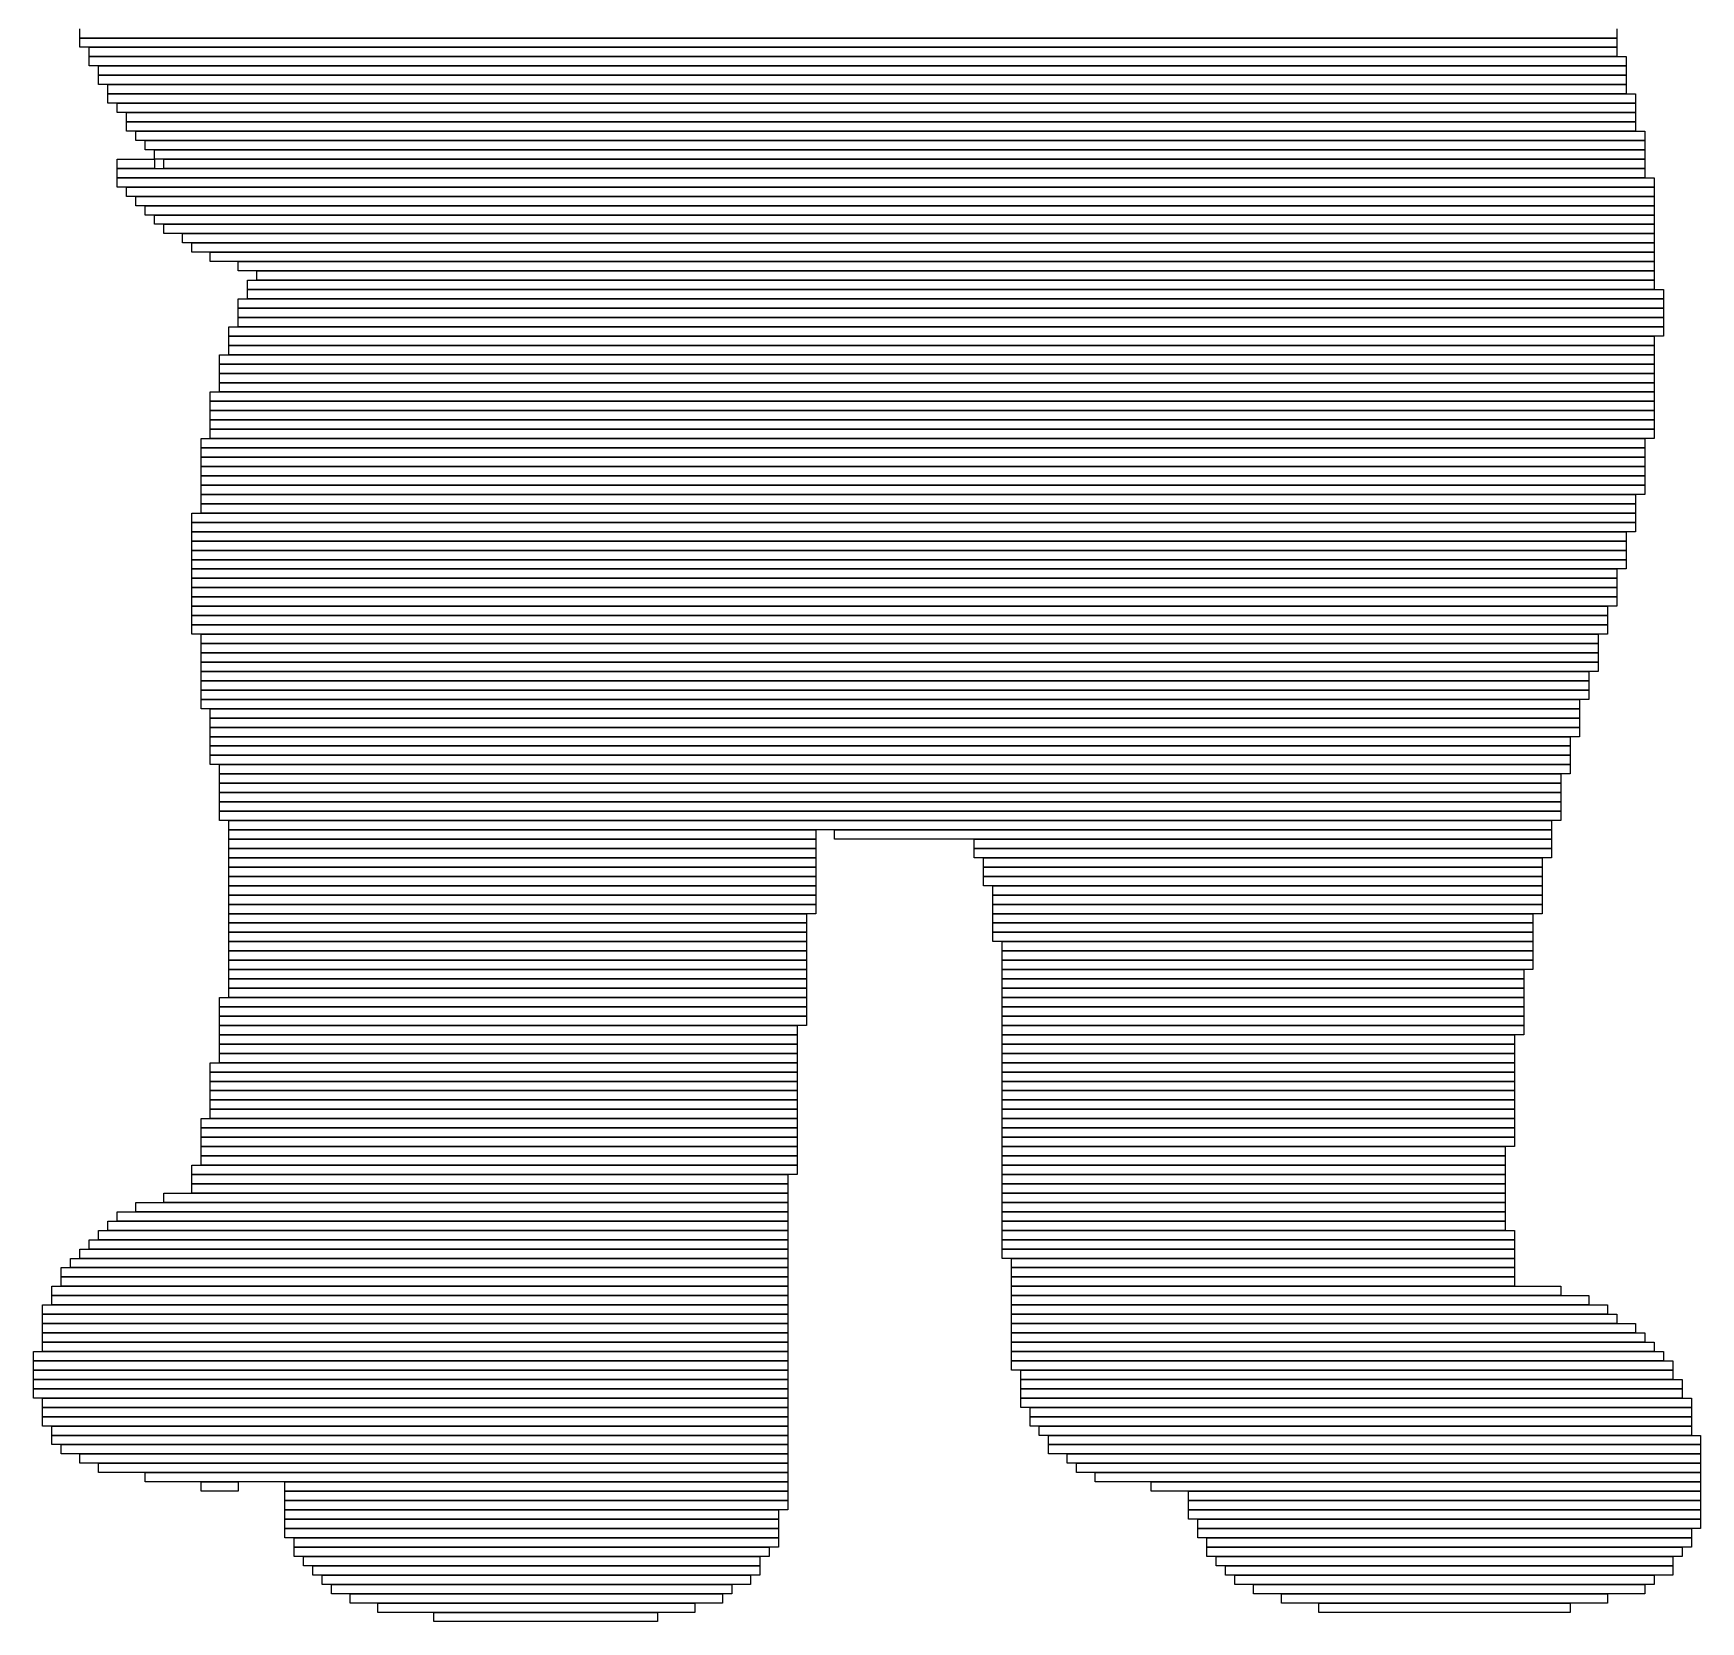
# Model space of a CAD drawing. Extents: x 382 to 641, y 317 to 707.
# Drawn here: x 403 to 582, y 317 to 487.5 of the extents above; entities that cross this region are included whole.
import ezdxf

# ---------------------------------------------------------------- set-up
doc = ezdxf.new("R2010")
doc.units = 0

msp = doc.modelspace()

# ---------------------------------------------------------------- linework, layer by layer
for p, q in [((408, 487), (408, 488)), ((573, 487), (408, 487)), ((408, 487), (573, 487)), ((408, 486), (408, 487)), ((573, 488), (573, 487)), ((573, 487), (573, 486)), ((573, 486), (408, 486)), ((409, 486), (573, 486)), ((409, 485), (409, 486)), ((573, 486), (573, 485)), ((573, 485), (409, 485)), ((409, 485), (574, 485)), ((409, 484), (409, 485)), ((574, 484), (409, 484)), ((410, 484), (574, 484)), ((410, 483), (410, 484)), ((574, 485), (574, 484)), ((574, 484), (574, 483)), ((574, 483), (410, 483)), ((410, 483), (574, 483)), ((410, 482), (410, 483)), ((574, 482), (410, 482)), ((411, 482), (574, 482)), ((411, 481), (411, 482)), ((574, 483), (574, 482)), ((574, 482), (574, 481)), ((574, 481), (411, 481)), ((411, 481), (575, 481)), ((411, 480), (411, 481)), ((575, 480), (411, 480)), ((412, 480), (575, 480)), ((412, 479), (412, 480)), ((575, 481), (575, 480)), ((575, 480), (575, 479)), ((575, 479), (412, 479)), ((413, 479), (575, 479)), ((413, 478), (413, 479)), ((575, 478), (413, 478)), ((413, 478), (575, 478)), ((413, 477), (413, 478)), ((575, 479), (575, 478)), ((575, 478), (575, 477)), ((575, 477), (413, 477)), ((414, 477), (576, 477)), ((414, 476), (414, 477)), ((576, 477), (576, 476)), ((576, 476), (414, 476)), ((415, 476), (576, 476)), ((415, 475), (415, 476)), ((576, 475), (415, 475)), ((416, 475), (576, 475)), ((416, 474), (416, 475)), ((576, 476), (576, 475)), ((576, 475), (576, 474)), ((412, 474), (416, 474)), ((412, 473), (412, 474)), ((416, 473), (412, 473)), ((412, 473), (576, 473)), ((412, 472), (412, 473)), ((576, 474), (416, 474)), ((416, 474), (416, 473)), ((417, 474), (576, 474)), ((417, 473), (417, 474)), ((576, 473), (417, 473)), ((576, 474), (576, 473)), ((576, 473), (576, 472)), ((576, 472), (412, 472)), ((412, 472), (577, 472)), ((412, 471), (412, 472)), ((577, 471), (412, 471)), ((413, 471), (577, 471)), ((413, 470), (413, 471)), ((577, 472), (577, 471)), ((577, 471), (577, 470)), ((577, 470), (413, 470)), ((414, 470), (577, 470)), ((414, 469), (414, 470)), ((577, 469), (414, 469)), ((415, 469), (577, 469)), ((415, 468), (415, 469)), ((577, 470), (577, 469)), ((577, 469), (577, 468)), ((577, 468), (415, 468)), ((416, 468), (577, 468)), ((416, 467), (416, 468)), ((577, 468), (577, 467)), ((577, 467), (416, 467)), ((417, 467), (577, 467)), ((417, 466), (417, 467)), ((577, 466), (417, 466)), ((419, 466), (577, 466)), ((419, 465), (419, 466)), ((577, 467), (577, 466)), ((577, 466), (577, 465)), ((577, 465), (419, 465)), ((420, 465), (577, 465)), ((420, 464), (420, 465)), ((577, 464), (420, 464)), ((422, 464), (577, 464)), ((422, 463), (422, 464)), ((577, 465), (577, 464)), ((577, 464), (577, 463)), ((577, 463), (422, 463)), ((425, 463), (577, 463)), ((425, 462), (425, 463)), ((577, 462), (425, 462)), ((427, 462), (577, 462)), ((427, 461), (427, 462)), ((577, 463), (577, 462)), ((577, 462), (577, 461)), ((426, 461), (577, 461)), ((426, 460), (426, 461)), ((577, 461), (427, 461)), ((577, 461), (577, 460)), ((425, 459), (578, 459)), ((425, 458), (425, 459)), ((577, 460), (426, 460)), ((426, 460), (578, 460)), ((426, 459), (426, 460)), ((578, 459), (426, 459)), ((578, 460), (578, 459)), ((578, 459), (578, 458)), ((578, 458), (425, 458)), ((425, 458), (578, 458)), ((425, 457), (425, 458)), ((578, 457), (425, 457)), ((425, 457), (578, 457)), ((425, 456), (425, 457)), ((578, 458), (578, 457)), ((578, 457), (578, 456)), ((424, 456), (578, 456)), ((424, 455), (424, 456)), ((578, 455), (424, 455)), ((424, 455), (577, 455)), ((424, 454), (424, 455)), ((578, 456), (425, 456)), ((577, 455), (577, 454)), ((578, 456), (578, 455)), ((423, 453), (577, 453)), ((423, 452), (423, 453)), ((577, 454), (424, 454)), ((424, 454), (577, 454)), ((424, 453), (424, 454)), ((577, 453), (424, 453)), ((577, 454), (577, 453)), ((577, 453), (577, 452)), ((577, 452), (423, 452)), ((423, 452), (577, 452)), ((423, 451), (423, 452)), ((577, 452), (577, 451)), ((577, 451), (423, 451)), ((423, 451), (577, 451)), ((423, 450), (423, 451)), ((577, 450), (423, 450)), ((423, 450), (577, 450)), ((423, 449), (423, 450)), ((577, 451), (577, 450)), ((577, 450), (577, 449)), ((422, 449), (577, 449)), ((422, 448), (422, 449)), ((577, 448), (422, 448)), ((422, 448), (577, 448)), ((422, 447), (422, 448)), ((577, 449), (423, 449)), ((577, 449), (577, 448)), ((577, 448), (577, 447)), ((577, 447), (422, 447)), ((422, 447), (577, 447)), ((422, 446), (422, 447)), ((577, 446), (422, 446)), ((422, 446), (577, 446)), ((422, 445), (422, 446)), ((577, 447), (577, 446)), ((577, 446), (577, 445)), ((421, 444), (576, 444)), ((421, 443), (421, 444)), ((577, 445), (422, 445)), ((422, 445), (577, 445)), ((422, 444), (422, 445)), ((577, 444), (422, 444)), ((576, 444), (576, 443)), ((577, 445), (577, 444)), ((576, 443), (421, 443)), ((421, 443), (576, 443)), ((421, 442), (421, 443)), ((576, 443), (576, 442)), ((576, 442), (421, 442)), ((421, 442), (576, 442)), ((421, 441), (421, 442)), ((576, 441), (421, 441)), ((421, 441), (576, 441)), ((421, 440), (421, 441)), ((576, 442), (576, 441)), ((576, 441), (576, 440)), ((576, 440), (421, 440)), ((421, 440), (576, 440)), ((421, 439), (421, 440)), ((576, 439), (421, 439)), ((421, 439), (576, 439)), ((421, 438), (421, 439)), ((576, 440), (576, 439)), ((576, 439), (576, 438)), ((576, 438), (421, 438)), ((421, 438), (575, 438)), ((421, 437), (421, 438)), ((575, 437), (421, 437)), ((421, 437), (575, 437)), ((421, 436), (421, 437)), ((575, 438), (575, 437)), ((575, 437), (575, 436)), ((420, 436), (575, 436)), ((420, 435), (420, 436)), ((575, 435), (420, 435)), ((420, 435), (575, 435)), ((420, 434), (420, 435)), ((575, 436), (421, 436)), ((575, 436), (575, 435)), ((575, 435), (575, 434)), ((575, 434), (420, 434)), ((420, 434), (574, 434)), ((420, 433), (420, 434)), ((574, 434), (574, 433)), ((574, 433), (420, 433)), ((420, 433), (574, 433)), ((420, 432), (420, 433)), ((574, 432), (420, 432)), ((420, 432), (574, 432)), ((420, 431), (420, 432)), ((574, 433), (574, 432)), ((574, 432), (574, 431)), ((574, 431), (420, 431)), ((420, 431), (574, 431)), ((420, 430), (420, 431)), ((574, 430), (420, 430)), ((420, 430), (573, 430)), ((420, 429), (420, 430)), ((573, 430), (573, 429)), ((574, 431), (574, 430)), ((573, 429), (420, 429)), ((420, 429), (573, 429)), ((420, 428), (420, 429)), ((573, 428), (420, 428)), ((420, 428), (573, 428)), ((420, 427), (420, 428)), ((573, 429), (573, 428)), ((573, 428), (573, 427)), ((573, 427), (420, 427)), ((420, 427), (573, 427)), ((420, 426), (420, 427)), ((573, 427), (573, 426)), ((573, 426), (420, 426)), ((420, 426), (572, 426)), ((420, 425), (420, 426)), ((572, 425), (420, 425)), ((420, 425), (572, 425)), ((420, 424), (420, 425)), ((572, 426), (572, 425)), ((572, 425), (572, 424)), ((572, 424), (420, 424)), ((420, 424), (572, 424)), ((420, 423), (420, 424)), ((572, 423), (420, 423)), ((421, 423), (571, 423)), ((421, 422), (421, 423)), ((571, 423), (571, 422)), ((572, 424), (572, 423)), ((571, 422), (421, 422)), ((421, 422), (571, 422)), ((421, 421), (421, 422)), ((571, 421), (421, 421)), ((421, 421), (571, 421)), ((421, 420), (421, 421)), ((571, 422), (571, 421)), ((571, 421), (571, 420)), ((571, 420), (421, 420)), ((421, 420), (571, 420)), ((421, 419), (421, 420)), ((571, 419), (421, 419)), ((421, 419), (570, 419)), ((421, 418), (421, 419)), ((570, 419), (570, 418)), ((571, 420), (571, 419)), ((570, 418), (421, 418)), ((421, 418), (570, 418)), ((421, 417), (421, 418)), ((570, 418), (570, 417)), ((570, 417), (421, 417)), ((421, 417), (570, 417)), ((421, 416), (421, 417)), ((570, 416), (421, 416)), ((421, 416), (569, 416)), ((421, 415), (421, 416)), ((569, 416), (569, 415)), ((570, 417), (570, 416)), ((569, 415), (421, 415)), ((422, 415), (569, 415)), ((422, 414), (422, 415)), ((569, 414), (422, 414)), ((422, 414), (569, 414)), ((422, 413), (422, 414)), ((569, 415), (569, 414)), ((569, 414), (569, 413)), ((569, 413), (422, 413)), ((422, 413), (569, 413)), ((422, 412), (422, 413)), ((569, 412), (422, 412)), ((422, 412), (568, 412)), ((422, 411), (422, 412)), ((568, 412), (568, 411)), ((569, 413), (569, 412)), ((568, 411), (422, 411)), ((422, 411), (568, 411)), ((422, 410), (422, 411)), ((568, 410), (422, 410)), ((422, 410), (568, 410)), ((422, 409), (422, 410)), ((568, 411), (568, 410)), ((568, 410), (568, 409)), ((568, 409), (422, 409)), ((423, 409), (568, 409)), ((423, 408), (423, 409)), ((568, 409), (568, 408)), ((568, 408), (423, 408)), ((423, 408), (567, 408)), ((423, 407), (423, 408)), ((567, 407), (423, 407)), ((423, 407), (567, 407)), ((423, 406), (423, 407)), ((567, 408), (567, 407)), ((567, 407), (567, 406)), ((567, 406), (423, 406)), ((423, 406), (567, 406)), ((423, 405), (423, 406)), ((567, 405), (423, 405)), ((423, 405), (567, 405)), ((423, 404), (423, 405)), ((567, 406), (567, 405)), ((567, 405), (567, 404)), ((567, 404), (423, 404)), ((423, 404), (567, 404)), ((423, 403), (423, 404)), ((567, 403), (423, 403)), ((424, 403), (566, 403)), ((424, 402), (424, 403)), ((566, 403), (566, 402)), ((567, 404), (567, 403)), ((566, 402), (424, 402)), ((424, 402), (487, 402)), ((424, 401), (424, 402)), ((487, 401), (424, 401)), ((424, 401), (487, 401)), ((424, 400), (424, 401)), ((487, 402), (487, 401)), ((487, 401), (487, 400)), ((489, 402), (566, 402)), ((489, 401), (489, 402)), ((566, 401), (489, 401)), ((504, 401), (566, 401)), ((504, 400), (504, 401)), ((566, 402), (566, 401)), ((566, 401), (566, 400)), ((487, 400), (424, 400)), ((424, 400), (487, 400)), ((424, 399), (424, 400)), ((487, 400), (487, 399)), ((566, 400), (504, 400)), ((504, 400), (566, 400)), ((504, 399), (504, 400)), ((566, 400), (566, 399)), ((487, 399), (424, 399)), ((424, 399), (487, 399)), ((424, 398), (424, 399)), ((487, 398), (424, 398)), ((424, 398), (487, 398)), ((424, 397), (424, 398)), ((487, 399), (487, 398)), ((487, 398), (487, 397)), ((566, 399), (504, 399)), ((505, 399), (565, 399)), ((505, 398), (505, 399)), ((565, 398), (505, 398)), ((505, 398), (565, 398)), ((505, 397), (505, 398)), ((565, 399), (565, 398)), ((565, 398), (565, 397)), ((487, 397), (424, 397)), ((424, 397), (487, 397)), ((424, 396), (424, 397)), ((487, 396), (424, 396)), ((424, 396), (487, 396)), ((424, 395), (424, 396)), ((487, 397), (487, 396)), ((487, 396), (487, 395)), ((565, 397), (505, 397)), ((505, 397), (565, 397)), ((505, 396), (505, 397)), ((565, 396), (505, 396)), ((506, 396), (565, 396)), ((506, 395), (506, 396)), ((565, 397), (565, 396)), ((565, 396), (565, 395)), ((487, 395), (424, 395)), ((424, 395), (487, 395)), ((424, 394), (424, 395)), ((487, 394), (424, 394)), ((424, 394), (487, 394)), ((424, 393), (424, 394)), ((487, 395), (487, 394)), ((487, 394), (487, 393)), ((565, 395), (506, 395)), ((506, 395), (565, 395)), ((506, 394), (506, 395)), ((565, 394), (506, 394)), ((506, 394), (565, 394)), ((506, 393), (506, 394)), ((565, 395), (565, 394)), ((565, 394), (565, 393)), ((487, 393), (424, 393)), ((424, 393), (486, 393)), ((424, 392), (424, 393)), ((486, 393), (486, 392)), ((565, 393), (506, 393)), ((506, 393), (564, 393)), ((506, 392), (506, 393)), ((564, 393), (564, 392)), ((486, 392), (424, 392)), ((424, 392), (486, 392)), ((424, 391), (424, 392)), ((486, 391), (424, 391)), ((424, 391), (486, 391)), ((424, 390), (424, 391)), ((486, 392), (486, 391)), ((486, 391), (486, 390)), ((564, 392), (506, 392)), ((506, 392), (564, 392)), ((506, 391), (506, 392)), ((564, 391), (506, 391)), ((506, 391), (564, 391)), ((506, 390), (506, 391)), ((564, 392), (564, 391)), ((564, 391), (564, 390)), ((486, 390), (424, 390)), ((424, 390), (486, 390)), ((424, 389), (424, 390)), ((486, 389), (424, 389)), ((424, 389), (486, 389)), ((424, 388), (424, 389)), ((486, 390), (486, 389)), ((486, 389), (486, 388)), ((564, 390), (506, 390)), ((507, 390), (564, 390)), ((507, 389), (507, 390)), ((564, 389), (507, 389)), ((507, 389), (564, 389)), ((507, 388), (507, 389)), ((564, 390), (564, 389)), ((564, 389), (564, 388)), ((486, 388), (424, 388)), ((424, 388), (486, 388)), ((424, 387), (424, 388)), ((486, 387), (424, 387)), ((424, 387), (486, 387)), ((424, 386), (424, 387)), ((486, 388), (486, 387)), ((486, 387), (486, 386)), ((564, 388), (507, 388)), ((507, 388), (564, 388)), ((507, 387), (507, 388)), ((564, 387), (507, 387)), ((507, 387), (563, 387)), ((507, 386), (507, 387)), ((563, 387), (563, 386)), ((564, 388), (564, 387)), ((486, 386), (424, 386)), ((424, 386), (486, 386)), ((424, 385), (424, 386)), ((486, 385), (424, 385)), ((424, 385), (486, 385)), ((424, 384), (424, 385)), ((486, 386), (486, 385)), ((486, 385), (486, 384)), ((563, 386), (507, 386)), ((507, 386), (563, 386)), ((507, 385), (507, 386)), ((563, 385), (507, 385)), ((507, 385), (563, 385)), ((507, 384), (507, 385)), ((563, 386), (563, 385)), ((563, 385), (563, 384)), ((423, 384), (486, 384)), ((423, 383), (423, 384)), ((486, 384), (424, 384)), ((486, 384), (486, 383)), ((563, 384), (507, 384)), ((507, 384), (563, 384)), ((507, 383), (507, 384)), ((563, 384), (563, 383)), ((486, 383), (423, 383)), ((423, 383), (486, 383)), ((423, 382), (423, 383)), ((486, 382), (423, 382)), ((423, 382), (486, 382)), ((423, 381), (423, 382)), ((486, 383), (486, 382)), ((486, 382), (486, 381)), ((563, 383), (507, 383)), ((507, 383), (563, 383)), ((507, 382), (507, 383)), ((563, 382), (507, 382)), ((507, 382), (563, 382)), ((507, 381), (507, 382)), ((563, 383), (563, 382)), ((563, 382), (563, 381)), ((486, 381), (423, 381)), ((423, 381), (485, 381)), ((423, 380), (423, 381)), ((485, 380), (423, 380)), ((423, 380), (485, 380)), ((423, 379), (423, 380)), ((485, 381), (485, 380)), ((485, 380), (485, 379)), ((563, 381), (507, 381)), ((507, 381), (563, 381)), ((507, 380), (507, 381)), ((563, 380), (507, 380)), ((507, 380), (562, 380)), ((507, 379), (507, 380)), ((562, 380), (562, 379)), ((563, 381), (563, 380)), ((485, 379), (423, 379)), ((423, 379), (485, 379)), ((423, 378), (423, 379)), ((485, 378), (423, 378)), ((423, 378), (485, 378)), ((423, 377), (423, 378)), ((485, 379), (485, 378)), ((485, 378), (485, 377)), ((562, 379), (507, 379)), ((507, 379), (562, 379)), ((507, 378), (507, 379)), ((562, 378), (507, 378)), ((507, 378), (562, 378)), ((507, 377), (507, 378)), ((562, 379), (562, 378)), ((562, 378), (562, 377)), ((422, 377), (485, 377)), ((422, 376), (422, 377)), ((485, 376), (422, 376)), ((422, 376), (485, 376)), ((422, 375), (422, 376)), ((485, 377), (423, 377)), ((485, 377), (485, 376)), ((485, 376), (485, 375)), ((562, 377), (507, 377)), ((507, 377), (562, 377)), ((507, 376), (507, 377)), ((562, 376), (507, 376)), ((507, 376), (562, 376)), ((507, 375), (507, 376)), ((562, 377), (562, 376)), ((562, 376), (562, 375)), ((485, 375), (422, 375)), ((422, 375), (485, 375)), ((422, 374), (422, 375)), ((485, 375), (485, 374)), ((562, 375), (507, 375)), ((507, 375), (562, 375)), ((507, 374), (507, 375)), ((562, 375), (562, 374)), ((485, 374), (422, 374)), ((422, 374), (485, 374)), ((422, 373), (422, 374)), ((485, 373), (422, 373)), ((422, 373), (485, 373)), ((422, 372), (422, 373)), ((485, 374), (485, 373)), ((485, 373), (485, 372)), ((562, 374), (507, 374)), ((507, 374), (562, 374)), ((507, 373), (507, 374)), ((562, 373), (507, 373)), ((507, 373), (562, 373)), ((507, 372), (507, 373)), ((562, 374), (562, 373)), ((562, 373), (562, 372)), ((421, 371), (485, 371)), ((421, 370), (421, 371)), ((485, 372), (422, 372)), ((422, 372), (485, 372)), ((422, 371), (422, 372)), ((485, 371), (422, 371)), ((485, 372), (485, 371)), ((485, 371), (485, 370)), ((562, 372), (507, 372)), ((507, 372), (562, 372)), ((507, 371), (507, 372)), ((562, 371), (507, 371)), ((507, 371), (562, 371)), ((507, 370), (507, 371)), ((562, 372), (562, 371)), ((562, 371), (562, 370)), ((485, 370), (421, 370)), ((421, 370), (485, 370)), ((421, 369), (421, 370)), ((485, 369), (421, 369)), ((421, 369), (485, 369)), ((421, 368), (421, 369)), ((485, 370), (485, 369)), ((485, 369), (485, 368)), ((562, 370), (507, 370)), ((507, 370), (562, 370)), ((507, 369), (507, 370)), ((562, 369), (507, 369)), ((507, 369), (562, 369)), ((507, 368), (507, 369)), ((562, 370), (562, 369)), ((562, 369), (562, 368)), ((485, 368), (421, 368)), ((421, 368), (485, 368)), ((421, 367), (421, 368)), ((485, 367), (421, 367)), ((421, 367), (485, 367)), ((421, 366), (421, 367)), ((485, 368), (485, 367)), ((485, 367), (485, 366)), ((562, 368), (507, 368)), ((507, 368), (561, 368)), ((507, 367), (507, 368)), ((561, 367), (507, 367)), ((507, 367), (561, 367)), ((507, 366), (507, 367)), ((561, 368), (561, 367)), ((561, 367), (561, 366)), ((420, 366), (485, 366)), ((420, 365), (420, 366)), ((485, 366), (421, 366)), ((485, 366), (485, 365)), ((561, 366), (507, 366)), ((507, 366), (561, 366)), ((507, 365), (507, 366)), ((561, 366), (561, 365)), ((485, 365), (420, 365)), ((420, 365), (484, 365)), ((420, 364), (420, 365)), ((484, 364), (420, 364)), ((420, 364), (484, 364)), ((420, 363), (420, 364)), ((484, 365), (484, 364)), ((484, 364), (484, 363)), ((561, 365), (507, 365)), ((507, 365), (561, 365)), ((507, 364), (507, 365)), ((561, 364), (507, 364)), ((507, 364), (561, 364)), ((507, 363), (507, 364)), ((561, 365), (561, 364)), ((561, 364), (561, 363)), ((414, 362), (484, 362)), ((414, 361), (414, 362)), ((417, 363), (484, 363)), ((417, 362), (417, 363)), ((484, 362), (417, 362)), ((484, 363), (420, 363)), ((484, 363), (484, 362)), ((484, 362), (484, 361)), ((561, 363), (507, 363)), ((507, 363), (561, 363)), ((507, 362), (507, 363)), ((561, 362), (507, 362)), ((507, 362), (561, 362)), ((507, 361), (507, 362)), ((561, 363), (561, 362)), ((561, 362), (561, 361)), ((411, 360), (484, 360)), ((411, 359), (411, 360)), ((412, 361), (484, 361)), ((412, 360), (412, 361)), ((484, 360), (412, 360)), ((484, 361), (414, 361)), ((484, 361), (484, 360)), ((484, 360), (484, 359)), ((561, 361), (507, 361)), ((507, 361), (561, 361)), ((507, 360), (507, 361)), ((561, 360), (507, 360)), ((507, 360), (561, 360)), ((507, 359), (507, 360)), ((561, 361), (561, 360)), ((561, 360), (561, 359)), ((409, 358), (484, 358)), ((409, 357), (409, 358)), ((410, 359), (484, 359)), ((410, 358), (410, 359)), ((484, 358), (410, 358)), ((484, 359), (411, 359)), ((484, 359), (484, 358)), ((484, 358), (484, 357)), ((561, 359), (507, 359)), ((507, 359), (562, 359)), ((507, 358), (507, 359)), ((562, 358), (507, 358)), ((507, 358), (562, 358)), ((507, 357), (507, 358)), ((562, 359), (562, 358)), ((562, 358), (562, 357)), ((408, 357), (484, 357)), ((408, 356), (408, 357)), ((484, 357), (409, 357)), ((484, 357), (484, 356)), ((562, 357), (507, 357)), ((507, 357), (562, 357)), ((507, 356), (507, 357)), ((562, 357), (562, 356)), ((406, 355), (484, 355)), ((406, 354), (406, 355)), ((407, 356), (484, 356)), ((407, 355), (407, 356)), ((484, 355), (407, 355)), ((484, 356), (408, 356)), ((484, 356), (484, 355)), ((484, 355), (484, 354)), ((562, 356), (507, 356)), ((508, 356), (562, 356)), ((508, 355), (508, 356)), ((562, 355), (508, 355)), ((508, 355), (562, 355)), ((508, 354), (508, 355)), ((562, 356), (562, 355)), ((562, 355), (562, 354)), ((405, 353), (484, 353)), ((405, 352), (405, 353)), ((484, 354), (406, 354)), ((406, 354), (484, 354)), ((406, 353), (406, 354)), ((484, 353), (406, 353)), ((484, 354), (484, 353)), ((484, 353), (484, 352)), ((562, 354), (508, 354)), ((508, 354), (562, 354)), ((508, 353), (508, 354)), ((562, 353), (508, 353)), ((508, 353), (567, 353)), ((508, 352), (508, 353)), ((562, 354), (562, 353)), ((567, 353), (567, 352)), ((404, 351), (484, 351)), ((404, 350), (404, 351)), ((484, 352), (405, 352)), ((405, 352), (484, 352)), ((405, 351), (405, 352)), ((484, 351), (405, 351)), ((484, 352), (484, 351)), ((484, 351), (484, 350)), ((567, 352), (508, 352)), ((508, 352), (570, 352)), ((508, 351), (508, 352)), ((570, 351), (508, 351)), ((508, 351), (572, 351)), ((508, 350), (508, 351)), ((570, 352), (570, 351)), ((572, 351), (572, 350)), ((484, 350), (404, 350)), ((404, 350), (484, 350)), ((404, 349), (404, 350)), ((484, 350), (484, 349)), ((572, 350), (508, 350)), ((508, 350), (573, 350)), ((508, 349), (508, 350)), ((573, 350), (573, 349)), ((484, 349), (404, 349)), ((404, 349), (484, 349)), ((404, 348), (404, 349)), ((484, 348), (404, 348)), ((404, 348), (484, 348)), ((404, 347), (404, 348)), ((484, 349), (484, 348)), ((484, 348), (484, 347)), ((573, 349), (508, 349)), ((508, 349), (575, 349)), ((508, 348), (508, 349)), ((575, 348), (508, 348)), ((508, 348), (576, 348)), ((508, 347), (508, 348)), ((575, 349), (575, 348)), ((576, 348), (576, 347)), ((403, 346), (484, 346)), ((403, 345), (403, 346)), ((484, 347), (404, 347)), ((404, 347), (484, 347)), ((404, 346), (404, 347)), ((484, 346), (404, 346)), ((484, 347), (484, 346)), ((484, 346), (484, 345)), ((576, 347), (508, 347)), ((508, 347), (577, 347)), ((508, 346), (508, 347)), ((577, 346), (508, 346)), ((508, 346), (578, 346)), ((508, 345), (508, 346)), ((577, 347), (577, 346)), ((578, 346), (578, 345)), ((484, 345), (403, 345)), ((403, 345), (484, 345)), ((403, 344), (403, 345)), ((484, 344), (403, 344)), ((403, 344), (484, 344)), ((403, 343), (403, 344)), ((484, 345), (484, 344)), ((484, 344), (484, 343)), ((578, 345), (508, 345)), ((508, 345), (579, 345)), ((508, 344), (508, 345)), ((579, 344), (508, 344)), ((509, 344), (579, 344)), ((509, 343), (509, 344)), ((579, 345), (579, 344)), ((579, 344), (579, 343)), ((484, 343), (403, 343)), ((403, 343), (484, 343)), ((403, 342), (403, 343)), ((484, 342), (403, 342)), ((403, 342), (484, 342)), ((403, 341), (403, 342)), ((484, 343), (484, 342)), ((484, 342), (484, 341)), ((579, 343), (509, 343)), ((509, 343), (580, 343)), ((509, 342), (509, 343)), ((580, 342), (509, 342)), ((509, 342), (580, 342)), ((509, 341), (509, 342)), ((580, 343), (580, 342)), ((580, 342), (580, 341)), ((484, 341), (403, 341)), ((404, 341), (484, 341)), ((404, 340), (404, 341)), ((484, 341), (484, 340)), ((580, 341), (509, 341)), ((509, 341), (581, 341)), ((509, 340), (509, 341)), ((581, 341), (581, 340)), ((484, 340), (404, 340)), ((404, 340), (484, 340)), ((404, 339), (404, 340)), ((484, 339), (404, 339)), ((404, 339), (484, 339)), ((404, 338), (404, 339)), ((484, 340), (484, 339)), ((484, 339), (484, 338)), ((581, 340), (509, 340)), ((510, 340), (581, 340)), ((510, 339), (510, 340)), ((581, 339), (510, 339)), ((510, 339), (581, 339)), ((510, 338), (510, 339)), ((581, 340), (581, 339)), ((581, 339), (581, 338)), ((484, 338), (404, 338)), ((405, 338), (484, 338)), ((405, 337), (405, 338)), ((484, 337), (405, 337)), ((405, 337), (484, 337)), ((405, 336), (405, 337)), ((484, 338), (484, 337)), ((484, 337), (484, 336)), ((581, 338), (510, 338)), ((511, 338), (581, 338)), ((511, 337), (511, 338)), ((581, 337), (511, 337)), ((512, 337), (582, 337)), ((512, 336), (512, 337)), ((581, 338), (581, 337)), ((582, 337), (582, 336)), ((484, 336), (405, 336)), ((406, 336), (484, 336)), ((406, 335), (406, 336)), ((484, 335), (406, 335)), ((408, 335), (484, 335)), ((408, 334), (408, 335)), ((484, 336), (484, 335)), ((484, 335), (484, 334)), ((582, 336), (512, 336)), ((512, 336), (582, 336)), ((512, 335), (512, 336)), ((582, 335), (512, 335)), ((514, 335), (582, 335)), ((514, 334), (514, 335)), ((582, 336), (582, 335)), ((582, 335), (582, 334)), ((484, 334), (408, 334)), ((410, 334), (484, 334)), ((410, 333), (410, 334)), ((484, 333), (410, 333)), ((415, 333), (484, 333)), ((415, 332), (415, 333)), ((484, 334), (484, 333)), ((484, 333), (484, 332)), ((582, 334), (514, 334)), ((515, 334), (582, 334)), ((515, 333), (515, 334)), ((582, 333), (515, 333)), ((517, 333), (582, 333)), ((517, 332), (517, 333)), ((582, 334), (582, 333)), ((582, 333), (582, 332)), ((484, 332), (415, 332)), ((421, 332), (425, 332)), ((421, 331), (421, 332)), ((425, 332), (425, 331)), ((430, 332), (484, 332)), ((430, 331), (430, 332)), ((484, 332), (484, 331)), ((582, 332), (517, 332)), ((523, 332), (582, 332)), ((523, 331), (523, 332)), ((582, 332), (582, 331)), ((425, 331), (421, 331)), ((484, 331), (430, 331)), ((430, 331), (484, 331)), ((430, 330), (430, 331)), ((484, 330), (430, 330)), ((430, 330), (484, 330)), ((430, 329), (430, 330)), ((484, 331), (484, 330)), ((484, 330), (484, 329)), ((582, 331), (523, 331)), ((527, 331), (582, 331)), ((527, 330), (527, 331)), ((582, 330), (527, 330)), ((527, 330), (582, 330)), ((527, 329), (527, 330)), ((582, 331), (582, 330)), ((582, 330), (582, 329)), ((484, 329), (430, 329)), ((430, 329), (483, 329)), ((430, 328), (430, 329)), ((483, 328), (430, 328)), ((430, 328), (483, 328)), ((430, 327), (430, 328)), ((483, 329), (483, 328)), ((483, 328), (483, 327)), ((582, 329), (527, 329)), ((527, 329), (582, 329)), ((527, 328), (527, 329)), ((582, 328), (527, 328)), ((528, 328), (582, 328)), ((528, 327), (528, 328)), ((582, 329), (582, 328)), ((582, 328), (582, 327)), ((483, 327), (430, 327)), ((430, 327), (483, 327)), ((430, 326), (430, 327)), ((483, 326), (430, 326)), ((431, 326), (483, 326)), ((431, 325), (431, 326)), ((483, 327), (483, 326)), ((483, 326), (483, 325)), ((582, 327), (528, 327)), ((528, 327), (581, 327)), ((528, 326), (528, 327)), ((581, 326), (528, 326)), ((529, 326), (581, 326)), ((529, 325), (529, 326)), ((581, 327), (581, 326)), ((581, 326), (581, 325)), ((483, 325), (431, 325)), ((431, 325), (482, 325)), ((431, 324), (431, 325)), ((482, 324), (431, 324)), ((432, 324), (481, 324)), ((432, 323), (432, 324)), ((481, 324), (481, 323)), ((482, 325), (482, 324)), ((581, 325), (529, 325)), ((529, 325), (580, 325)), ((529, 324), (529, 325)), ((580, 324), (529, 324)), ((530, 324), (579, 324)), ((530, 323), (530, 324)), ((579, 324), (579, 323)), ((580, 325), (580, 324)), ((481, 323), (432, 323)), ((433, 323), (481, 323)), ((433, 322), (433, 323)), ((481, 323), (481, 322)), ((579, 323), (530, 323)), ((531, 323), (579, 323)), ((531, 322), (531, 323)), ((579, 323), (579, 322)), ((481, 322), (433, 322)), ((434, 322), (480, 322)), ((434, 321), (434, 322)), ((480, 321), (434, 321)), ((435, 321), (478, 321)), ((435, 320), (435, 321)), ((478, 321), (478, 320)), ((480, 322), (480, 321)), ((579, 322), (531, 322)), ((532, 322), (577, 322)), ((532, 321), (532, 322)), ((577, 321), (532, 321)), ((534, 321), (576, 321)), ((534, 320), (534, 321)), ((576, 321), (576, 320)), ((577, 322), (577, 321)), ((478, 320), (435, 320)), ((437, 320), (477, 320)), ((437, 319), (437, 320)), ((477, 319), (437, 319)), ((440, 319), (474, 319)), ((440, 318), (440, 319)), ((474, 319), (474, 318)), ((477, 320), (477, 319)), ((576, 320), (534, 320)), ((537, 320), (572, 320)), ((537, 319), (537, 320)), ((572, 319), (537, 319)), ((541, 319), (568, 319)), ((541, 318), (541, 319)), ((568, 319), (568, 318)), ((572, 320), (572, 319)), ((474, 318), (440, 318)), ((446, 318), (470, 318)), ((446, 317), (446, 318)), ((470, 317), (446, 317)), ((470, 318), (470, 317)), ((568, 318), (541, 318))]:
    msp.add_line(p, q)

doc.saveas('drawing.dxf')
